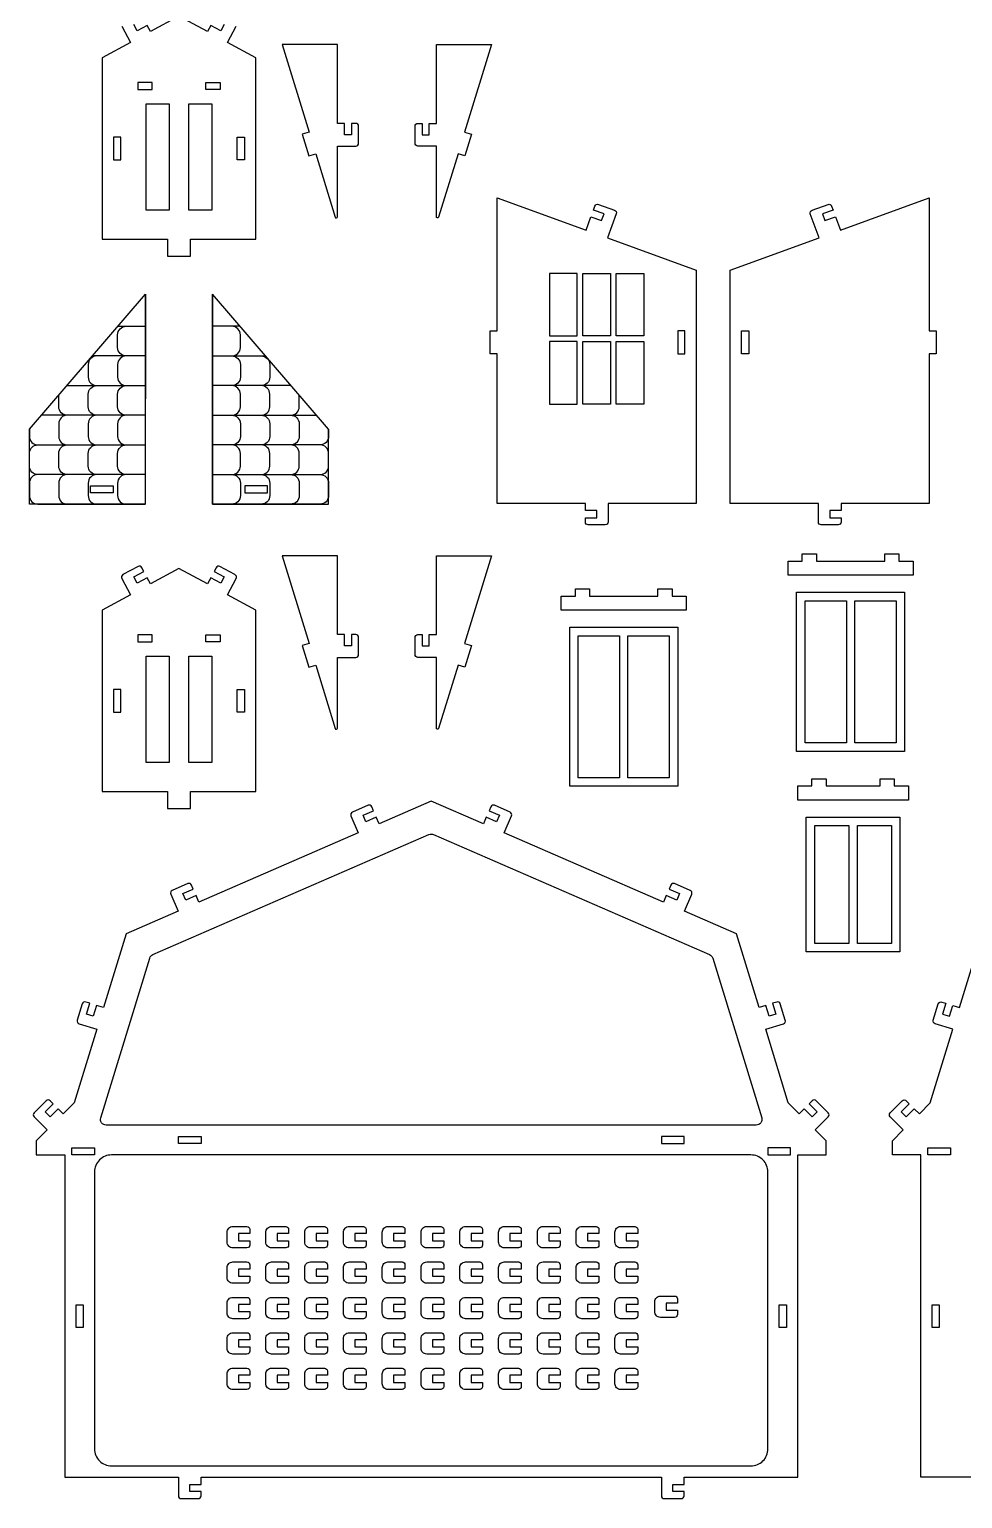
# Model space of a CAD drawing. Extents: x -353 to 808, y 1569 to 2547.
# Drawn here: x -353 to 41, y 1570 to 2191 of the extents above; entities that cross this region are included whole.
import ezdxf

# ---------------------------------------------------------------- set-up
doc = ezdxf.new("R2010")
doc.units = 0
doc.header["$MEASUREMENT"] = 0
doc.layers.add('LAYER1', color=18, linetype='CONTINUOUS')

msp = doc.modelspace()

# ---------------------------------------------------------------- linework, layer by layer
at = {"layer": 'LAYER1'}
for points in [[(-313.82, 2192.05), (-310.12, 2185.19), (-322.09, 2178.72), (-322.09, 2102.08), (-294.49, 2102.08), (-294.49, 2094.88), (-284.89, 2094.88), (-284.89, 2102.08), (-257.29, 2102.08), (-257.29, 2178.72), (-269.27, 2185.19), (-265.56, 2192.05, 0.414214)], [(-303.89, 2052.72), (-312.01, 2052.72, -0.414214), (-315.61, 2056.32), (-315.61, 2061.64, -0.414214), (-312.01, 2065.24), (-303.89, 2065.24)], [(-275.49, 2052.72), (-267.37, 2052.72, 0.414214), (-263.77, 2056.32), (-263.77, 2061.64, 0.414214), (-267.37, 2065.24), (-275.5, 2065.24)], [(-312.01, 2052.72), (-324.43, 2052.72, 0.414214), (-328.03, 2049.12), (-328.03, 2043.79, 0.414214), (-324.43, 2040.19), (-312.01, 2040.19)], [(-312.01, 2052.72), (-324.43, 2052.72, -0.112166), (-325.99, 2053.07)], [(-303.89, 2052.72), (-312.01, 2052.72, 0.414214), (-315.61, 2049.12), (-315.61, 2043.79, 0.414214), (-312.01, 2040.19), (-303.89, 2040.19)], [(-275.49, 2052.72), (-267.37, 2052.72, -0.414214), (-263.77, 2049.12), (-263.77, 2043.79, -0.414214), (-267.37, 2040.19), (-275.49, 2040.19)], [(-267.37, 2052.72), (-254.95, 2052.72, 0.112166), (-253.4, 2053.07)], [(-267.37, 2052.72), (-254.95, 2052.72, -0.414214), (-251.35, 2049.12), (-251.35, 2043.79, -0.414214), (-254.95, 2040.19), (-267.37, 2040.19)], [(-324.43, 2027.67), (-336.85, 2027.67, -0.414214), (-340.45, 2031.27), (-340.45, 2036.21)], [(-337.04, 2040.19, -0.013073), (-336.85, 2040.19), (-324.43, 2040.19)], [(-337.03, 2040.2, 0.012511), (-336.85, 2040.19), (-324.43, 2040.19)], [(-312.01, 2027.67), (-324.43, 2027.67, -0.414214), (-328.03, 2031.27), (-328.03, 2036.59, -0.414214), (-324.43, 2040.19), (-312.01, 2040.19)], [(-303.9, 2027.67), (-312.01, 2027.67, -0.414214), (-315.61, 2031.27), (-315.61, 2036.59, -0.414214), (-312.01, 2040.19), (-303.89, 2040.19)], [(-275.49, 2027.67), (-267.37, 2027.67, 0.414214), (-263.77, 2031.27), (-263.77, 2036.59, 0.414214), (-267.37, 2040.19), (-275.49, 2040.19)], [(-267.37, 2027.67), (-254.95, 2027.67, 0.414214), (-251.35, 2031.27), (-251.35, 2036.59, 0.414214), (-254.95, 2040.19), (-267.37, 2040.19)], [(-242.35, 2040.2, -0.012511), (-242.53, 2040.19), (-254.95, 2040.19)], [(-242.34, 2040.19, 0.013073), (-242.53, 2040.19), (-254.95, 2040.19)], [(-254.95, 2027.67), (-242.53, 2027.67, 0.414214), (-238.93, 2031.27), (-238.93, 2036.21)], [(-324.43, 2027.67), (-336.85, 2027.67, 0.414214), (-340.45, 2024.07), (-340.45, 2018.75, 0.414214), (-336.85, 2015.15), (-324.43, 2015.15)], [(-312.01, 2027.67), (-324.43, 2027.67, 0.414214), (-328.03, 2024.07), (-328.03, 2018.75, 0.414214), (-324.43, 2015.15), (-312.01, 2015.15)], [(-303.9, 2027.67), (-312.01, 2027.67, 0.414214), (-315.61, 2024.07), (-315.61, 2018.75, 0.414214), (-312.01, 2015.15), (-303.9, 2015.15)], [(-275.49, 2027.67), (-267.37, 2027.67, -0.414214), (-263.77, 2024.07), (-263.77, 2018.75, -0.414214), (-267.37, 2015.15), (-275.48, 2015.15)], [(-267.37, 2027.67), (-254.95, 2027.67, -0.414214), (-251.35, 2024.07), (-251.35, 2018.75, -0.414214), (-254.95, 2015.15), (-267.37, 2015.15)], [(-254.95, 2027.67), (-242.53, 2027.67, -0.414214), (-238.93, 2024.07), (-238.93, 2018.75, -0.414214), (-242.53, 2015.15), (-254.95, 2015.15)], [(-352.87, 2021.74), (-352.87, 2018.75, 0.414214), (-349.27, 2015.15), (-336.85, 2015.15)], [(-226.51, 2021.74), (-226.51, 2018.75, -0.414214), (-230.11, 2015.15), (-242.53, 2015.15)], [(-336.85, 2002.62), (-349.27, 2002.62, -0.414214), (-352.87, 2006.22), (-352.87, 2011.55, -0.414214), (-349.27, 2015.15), (-336.85, 2015.15)], [(-335.28, 2002.62), (-336.85, 2002.62, -0.414214), (-340.45, 2006.22), (-340.45, 2011.55, -0.414214), (-336.85, 2015.15), (-324.43, 2015.15)], [(-312.01, 2002.62), (-324.43, 2002.62, -0.414214), (-328.03, 2006.22), (-328.03, 2011.55, -0.414214), (-324.43, 2015.15), (-312.01, 2015.15)], [(-303.9, 2002.62), (-312.01, 2002.62, -0.414214), (-315.61, 2006.22), (-315.61, 2011.55, -0.414214), (-312.01, 2015.15), (-303.9, 2015.15)], [(-275.48, 2002.62), (-267.37, 2002.62, 0.414214), (-263.77, 2006.22), (-263.77, 2011.55, 0.414214), (-267.37, 2015.15), (-275.48, 2015.15)], [(-267.37, 2002.62), (-254.95, 2002.62, 0.414214), (-251.35, 2006.22), (-251.35, 2011.55, 0.414214), (-254.95, 2015.15), (-267.37, 2015.15)], [(-244.11, 2002.62), (-242.53, 2002.62, 0.414214), (-238.93, 2006.22), (-238.93, 2011.55, 0.414214), (-242.53, 2015.15), (-254.95, 2015.15)], [(-242.53, 2002.62), (-230.11, 2002.62, 0.414214), (-226.51, 2006.22), (-226.51, 2011.55, 0.414214), (-230.11, 2015.15), (-242.53, 2015.15)], [(-336.85, 2002.62), (-349.27, 2002.62, 0.414214), (-352.87, 1999.02), (-352.87, 1993.7, 0.414214), (-349.27, 1990.1), (-336.85, 1990.1)], [(-324.43, 2002.62), (-336.85, 2002.62, 0.414214), (-340.45, 1999.02), (-340.45, 1993.7, 0.414214), (-336.85, 1990.1), (-324.43, 1990.1)], [(-312.01, 2002.62), (-324.43, 2002.62, 0.414214), (-328.03, 1999.02), (-328.03, 1993.7, 0.414214), (-324.43, 1990.1), (-312.01, 1990.1)], [(-303.9, 2002.62), (-312.01, 2002.62, 0.414214), (-315.61, 1999.02), (-315.61, 1993.7, 0.414214), (-312.01, 1990.1), (-303.91, 1990.1)], [(-275.48, 2002.62), (-267.37, 2002.62, -0.414214), (-263.77, 1999.02), (-263.77, 1993.7, -0.414214), (-267.37, 1990.1), (-275.48, 1990.1)], [(-267.37, 2002.62), (-254.95, 2002.62, -0.414214), (-251.35, 1999.02), (-251.35, 1993.7, -0.414214), (-254.95, 1990.1), (-267.37, 1990.1)], [(-254.95, 2002.62), (-242.53, 2002.62, -0.414214), (-238.93, 1999.02), (-238.93, 1993.7, -0.414214), (-242.53, 1990.1), (-254.95, 1990.1)], [(-242.53, 2002.62), (-230.11, 2002.62, -0.414214), (-226.51, 1999.02), (-226.51, 1993.7, -0.414214), (-230.11, 1990.1), (-242.53, 1990.1)], [(71.6, 1578.97), (23.6, 1578.97), (23.6, 1715.17), (11.6, 1715.17), (11.6, 1721.17), (16.2, 1725.77), (10.69, 1731.28, -0.414214), (10.69, 1732.98), (15.78, 1738.07, -0.414214), (17.48, 1738.07), (18.75, 1736.8), (15.36, 1733.41), (17.48, 1731.28), (20.87, 1734.68), (22.99, 1732.56), (27.59, 1737.16), (37.14, 1768.29), (29.68, 1770.58, -0.414214), (28.89, 1772.08), (31, 1778.96, -0.414214), (32.5, 1779.76), (34.22, 1779.23), (32.81, 1774.64), (35.68, 1773.76), (37.08, 1778.35), (39.95, 1777.47), (49.5, 1808.61)]]:
    msp.add_lwpolyline(points, format="xyb", dxfattribs=at)
for points in [[(-270.64, 2192.75), (-272.07, 2190.11), (-276.29, 2192.39), (-277.72, 2189.75), (-289.69, 2196.23), (-301.67, 2189.75), (-303.09, 2192.39), (-307.32, 2190.11), (-308.74, 2192.75)], [(-303.89, 1990.1), (-352.87, 1990.1), (-352.87, 2021.74), (-303.89, 2078.83), (-303.91, 1990.09)], [(-303.89, 1990.09), (-303.89, 2078.83)], [(-275.5, 1990.09), (-275.5, 2078.83)], [(-275.5, 1990.1), (-226.51, 1990.1), (-226.51, 2021.74), (-275.5, 2078.83), (-275.48, 1990.09)], [(-315.55, 2065.24), (-312.01, 2065.24)], [(-263.84, 2065.24), (-267.37, 2065.24)], [(-324.43, 2052.72), (-326.29, 2052.72)], [(-324.43, 2052.72), (-326.29, 2052.72)], [(-254.95, 2052.72), (-253.09, 2052.72)], [(-254.95, 2052.72), (-253.09, 2052.72)], [(-337.04, 2040.19), (-336.85, 2040.19)], [(-337.04, 2040.19), (-336.85, 2040.19)], [(-242.35, 2040.19), (-242.53, 2040.19)], [(-242.35, 2040.19), (-242.53, 2040.19)], [(-336.85, 2027.67), (-347.78, 2027.67)], [(-336.85, 2027.67), (-347.78, 2027.67)], [(-242.53, 2027.67), (-231.6, 2027.67)], [(-242.53, 2027.67), (-231.6, 2027.67)]]:
    msp.add_lwpolyline(points, dxfattribs=at)
for points in [[(-246.09, 2184.24), (-234.75, 2147.27), (-237.62, 2146.39), (-234.81, 2137.21), (-231.94, 2138.09), (-223.75, 2111.36, 0.861326), (-222.81, 2111.5), (-222.81, 2141.38), (-215.01, 2141.38, 0.414214), (-213.81, 2142.58), (-213.81, 2149.78, 0.414214), (-215.01, 2150.98), (-216.81, 2150.98), (-216.81, 2146.18), (-219.81, 2146.18), (-219.81, 2150.98), (-222.81, 2150.98), (-222.81, 2184.24)], [(-157.7, 2184.24), (-169.04, 2147.27), (-166.17, 2146.39), (-168.98, 2137.21), (-171.85, 2138.09), (-180.05, 2111.36, -0.861326), (-180.98, 2111.5), (-180.98, 2141.38), (-188.78, 2141.38, -0.414214), (-189.98, 2142.58), (-189.98, 2149.78, -0.414214), (-188.78, 2150.98), (-186.98, 2150.98), (-186.98, 2146.18), (-183.98, 2146.18), (-183.98, 2150.98), (-180.98, 2150.98), (-180.98, 2184.24)], [(-118.06, 1990.36), (-155.26, 1990.36), (-155.26, 2053.66), (-158.26, 2053.66), (-158.26, 2063.26), (-155.26, 2063.26), (-155.26, 2119.54), (-117.77, 2105.89), (-115.72, 2111.53), (-111.2, 2109.89), (-110.18, 2112.71), (-114.69, 2114.35), (-114.07, 2116.04, -0.414214), (-112.54, 2116.76), (-105.77, 2114.3, -0.414214), (-105.05, 2112.76), (-108.75, 2102.61), (-71.26, 2088.97), (-71.26, 1990.36), (-108.46, 1990.36), (-108.46, 1982.56, -0.414214), (-109.66, 1981.36), (-116.86, 1981.36, -0.414214), (-118.06, 1982.56), (-118.06, 1984.36), (-113.26, 1984.36), (-113.26, 1987.36), (-118.06, 1987.36)], [(-10.06, 1990.36), (-10.06, 1987.36), (-14.86, 1987.36), (-14.86, 1984.36), (-10.06, 1984.36), (-10.06, 1982.56, -0.414214), (-11.26, 1981.36), (-18.46, 1981.36, -0.414214), (-19.66, 1982.56), (-19.66, 1990.36), (-56.86, 1990.36), (-56.86, 2088.97), (-19.37, 2102.61), (-23.06, 2112.76, -0.414214), (-22.34, 2114.3), (-15.58, 2116.76, -0.414214), (-14.04, 2116.04), (-13.42, 2114.35), (-17.93, 2112.71), (-16.91, 2109.89), (-12.4, 2111.53), (-10.35, 2105.89), (27.14, 2119.54), (27.14, 2063.26), (30.14, 2063.26), (30.14, 2053.66), (27.14, 2053.66), (27.14, 1990.36)], [(-246.09, 1968.24), (-234.75, 1931.27), (-237.62, 1930.39), (-234.81, 1921.21), (-231.94, 1922.09), (-223.75, 1895.36, 0.861326), (-222.81, 1895.5), (-222.81, 1925.38), (-215.01, 1925.38, 0.414214), (-213.81, 1926.58), (-213.81, 1933.78, 0.414214), (-215.01, 1934.98), (-216.81, 1934.98), (-216.81, 1930.18), (-219.81, 1930.18), (-219.81, 1934.98), (-222.81, 1934.98), (-222.81, 1968.24)], [(-157.7, 1968.24), (-169.04, 1931.27), (-166.17, 1930.39), (-168.98, 1921.21), (-171.85, 1922.09), (-180.05, 1895.36, -0.861326), (-180.98, 1895.5), (-180.98, 1925.38), (-188.78, 1925.38, -0.414214), (-189.98, 1926.58), (-189.98, 1933.78, -0.414214), (-188.78, 1934.98), (-186.98, 1934.98), (-186.98, 1930.18), (-183.98, 1930.18), (-183.98, 1934.98), (-180.98, 1934.98), (-180.98, 1968.24)], [(-277.72, 1956.4), (-289.69, 1962.87), (-301.67, 1956.4), (-303.09, 1959.03), (-307.32, 1956.75), (-308.74, 1959.39), (-304.52, 1961.67), (-305.37, 1963.26, 0.414214), (-307, 1963.74), (-313.34, 1960.32, 0.414214), (-313.82, 1958.7), (-310.12, 1951.83), (-322.09, 1945.36), (-322.09, 1868.72), (-294.49, 1868.72), (-294.49, 1861.52), (-284.89, 1861.52), (-284.89, 1868.72), (-257.29, 1868.72), (-257.29, 1945.36), (-269.27, 1951.83), (-265.56, 1958.7, 0.414214), (-266.05, 1960.32), (-272.38, 1963.74, 0.414214), (-274.01, 1963.26), (-274.87, 1961.67), (-270.64, 1959.39), (-272.07, 1956.75), (-276.29, 1959.03), (-277.72, 1956.4)], [(-337.96, 1578.97), (-289.96, 1578.97), (-289.96, 1571.17, 0.414214), (-288.76, 1569.97), (-281.56, 1569.97, 0.414214), (-280.36, 1571.17), (-280.36, 1572.97), (-285.16, 1572.97), (-285.16, 1575.97), (-280.36, 1575.97), (-280.36, 1578.97), (-85.96, 1578.97), (-85.96, 1571.17, 0.414214), (-84.76, 1569.97), (-77.56, 1569.97, 0.414214), (-76.36, 1571.17), (-76.36, 1572.97), (-81.16, 1572.97), (-81.16, 1575.97), (-76.36, 1575.97), (-76.36, 1578.97), (-28.36, 1578.97), (-28.36, 1715.17), (-16.36, 1715.17), (-16.36, 1721.17), (-20.96, 1725.77), (-15.45, 1731.28, 0.414214), (-15.45, 1732.98), (-20.54, 1738.07, 0.414214), (-22.23, 1738.07), (-23.51, 1736.8), (-20.11, 1733.41), (-22.23, 1731.28), (-25.63, 1734.68), (-27.75, 1732.56), (-32.35, 1737.16), (-41.9, 1768.29), (-34.44, 1770.58, 0.414214), (-33.64, 1772.08), (-35.75, 1778.96, 0.414214), (-37.25, 1779.76), (-38.97, 1779.23), (-37.57, 1774.64), (-40.44, 1773.76), (-41.84, 1778.35), (-44.71, 1777.47), (-54.26, 1808.61), (-76.26, 1818.18), (-73.15, 1825.33, 0.414214), (-73.77, 1826.91), (-80.38, 1829.78, 0.414214), (-81.96, 1829.16), (-82.67, 1827.51), (-78.27, 1825.6), (-79.47, 1822.85), (-83.87, 1824.76), (-85.07, 1822.01), (-152.35, 1851.27), (-149.24, 1858.42, 0.414214), (-149.86, 1860), (-156.46, 1862.88, 0.414214), (-158.04, 1862.25), (-158.76, 1860.6), (-154.36, 1858.69), (-155.55, 1855.94), (-159.95, 1857.85), (-161.15, 1855.1), (-183.16, 1864.67), (-205.17, 1855.1), (-206.36, 1857.85), (-210.77, 1855.94), (-211.96, 1858.69), (-207.56, 1860.6), (-208.28, 1862.25, 0.414214), (-209.86, 1862.88), (-216.46, 1860, 0.414214), (-217.08, 1858.42), (-213.97, 1851.27), (-281.25, 1822.01), (-282.45, 1824.76), (-286.85, 1822.85), (-288.05, 1825.6), (-283.65, 1827.51), (-284.36, 1829.16, 0.414214), (-285.94, 1829.78), (-292.55, 1826.91, 0.414214), (-293.17, 1825.33), (-290.06, 1818.18), (-312.06, 1808.61), (-321.61, 1777.47), (-324.48, 1778.35), (-325.88, 1773.76), (-328.75, 1774.64), (-327.35, 1779.23), (-329.07, 1779.76, 0.414214), (-330.57, 1778.96), (-332.68, 1772.08, 0.414214), (-331.88, 1770.58), (-324.42, 1768.29), (-333.97, 1737.16), (-338.57, 1732.56), (-340.69, 1734.68), (-344.08, 1731.28), (-346.21, 1733.41), (-342.81, 1736.8), (-344.08, 1738.07, 0.414214), (-345.78, 1738.07), (-350.87, 1732.98, 0.414214), (-350.87, 1731.28), (-345.36, 1725.77), (-349.96, 1721.17), (-349.96, 1715.17), (-337.96, 1715.17)], [(-45.9, 1727.77), (-320.42, 1727.77, -0.504278), (-322.72, 1730.87), (-302.04, 1798.31, -0.219181), (-300.71, 1799.81), (-184.12, 1850.52, -0.208056), (-182.2, 1850.52), (-65.61, 1799.81, -0.219181), (-64.28, 1798.31), (-43.6, 1730.87, -0.504278)], [(-48.16, 1715.17), (-318.16, 1715.17, 0.414214), (-325.36, 1707.97), (-325.36, 1590.97, 0.414214), (-318.16, 1583.77), (-48.16, 1583.77, 0.414214), (-40.96, 1590.97), (-40.96, 1707.97, 0.414214)], [(-260.97, 1675.91), (-266.97, 1675.91, -0.414214), (-269.37, 1678.31), (-269.37, 1682.51, -0.414214), (-266.97, 1684.91), (-260.97, 1684.91, -0.414214), (-259.77, 1683.71), (-259.77, 1681.91), (-264.57, 1681.91), (-264.57, 1678.91), (-259.77, 1678.91), (-259.77, 1677.11, -0.414214)], [(-244.59, 1675.91), (-250.59, 1675.91, -0.414214), (-252.99, 1678.31), (-252.99, 1682.51, -0.414214), (-250.59, 1684.91), (-244.59, 1684.91, -0.414214), (-243.39, 1683.71), (-243.39, 1681.91), (-248.19, 1681.91), (-248.19, 1678.91), (-243.39, 1678.91), (-243.39, 1677.11, -0.414214)], [(-228.21, 1675.91), (-234.21, 1675.91, -0.414214), (-236.61, 1678.31), (-236.61, 1682.51, -0.414214), (-234.21, 1684.91), (-228.21, 1684.91, -0.414214), (-227.01, 1683.71), (-227.01, 1681.91), (-231.81, 1681.91), (-231.81, 1678.91), (-227.01, 1678.91), (-227.01, 1677.11, -0.414214)], [(-211.83, 1675.91), (-217.83, 1675.91, -0.414214), (-220.23, 1678.31), (-220.23, 1682.51, -0.414214), (-217.83, 1684.91), (-211.83, 1684.91, -0.414214), (-210.63, 1683.71), (-210.63, 1681.91), (-215.43, 1681.91), (-215.43, 1678.91), (-210.63, 1678.91), (-210.63, 1677.11, -0.414214)], [(-195.45, 1675.91), (-201.45, 1675.91, -0.414214), (-203.85, 1678.31), (-203.85, 1682.51, -0.414214), (-201.45, 1684.91), (-195.45, 1684.91, -0.414214), (-194.25, 1683.71), (-194.25, 1681.91), (-199.05, 1681.91), (-199.05, 1678.91), (-194.25, 1678.91), (-194.25, 1677.11, -0.414214)], [(-179.07, 1675.91), (-185.07, 1675.91, -0.414214), (-187.47, 1678.31), (-187.47, 1682.51, -0.414214), (-185.07, 1684.91), (-179.07, 1684.91, -0.414214), (-177.87, 1683.71), (-177.87, 1681.91), (-182.67, 1681.91), (-182.67, 1678.91), (-177.87, 1678.91), (-177.87, 1677.11, -0.414214)], [(-162.69, 1675.91), (-168.69, 1675.91, -0.414214), (-171.09, 1678.31), (-171.09, 1682.51, -0.414214), (-168.69, 1684.91), (-162.69, 1684.91, -0.414214), (-161.49, 1683.71), (-161.49, 1681.91), (-166.29, 1681.91), (-166.29, 1678.91), (-161.49, 1678.91), (-161.49, 1677.11, -0.414214)], [(-146.31, 1675.91), (-152.31, 1675.91, -0.414214), (-154.71, 1678.31), (-154.71, 1682.51, -0.414214), (-152.31, 1684.91), (-146.31, 1684.91, -0.414214), (-145.11, 1683.71), (-145.11, 1681.91), (-149.91, 1681.91), (-149.91, 1678.91), (-145.11, 1678.91), (-145.11, 1677.11, -0.414214)], [(-129.93, 1675.91), (-135.93, 1675.91, -0.414214), (-138.33, 1678.31), (-138.33, 1682.51, -0.414214), (-135.93, 1684.91), (-129.93, 1684.91, -0.414214), (-128.73, 1683.71), (-128.73, 1681.91), (-133.53, 1681.91), (-133.53, 1678.91), (-128.73, 1678.91), (-128.73, 1677.11, -0.414214)], [(-113.55, 1675.91), (-119.55, 1675.91, -0.414214), (-121.95, 1678.31), (-121.95, 1682.51, -0.414214), (-119.55, 1684.91), (-113.55, 1684.91, -0.414214), (-112.35, 1683.71), (-112.35, 1681.91), (-117.15, 1681.91), (-117.15, 1678.91), (-112.35, 1678.91), (-112.35, 1677.11, -0.414214)], [(-97.17, 1675.91), (-103.17, 1675.91, -0.414214), (-105.57, 1678.31), (-105.57, 1682.51, -0.414214), (-103.17, 1684.91), (-97.17, 1684.91, -0.414214), (-95.97, 1683.71), (-95.97, 1681.91), (-100.77, 1681.91), (-100.77, 1678.91), (-95.97, 1678.91), (-95.97, 1677.11, -0.414214)], [(-260.97, 1660.95), (-266.97, 1660.95, -0.414214), (-269.37, 1663.35), (-269.37, 1667.55, -0.414214), (-266.97, 1669.95), (-260.97, 1669.95, -0.414214), (-259.77, 1668.75), (-259.77, 1666.95), (-264.57, 1666.95), (-264.57, 1663.95), (-259.77, 1663.95), (-259.77, 1662.15, -0.414214)], [(-244.59, 1660.95), (-250.59, 1660.95, -0.414214), (-252.99, 1663.35), (-252.99, 1667.55, -0.414214), (-250.59, 1669.95), (-244.59, 1669.95, -0.414214), (-243.39, 1668.75), (-243.39, 1666.95), (-248.19, 1666.95), (-248.19, 1663.95), (-243.39, 1663.95), (-243.39, 1662.15, -0.414214)], [(-228.21, 1660.95), (-234.21, 1660.95, -0.414214), (-236.61, 1663.35), (-236.61, 1667.55, -0.414214), (-234.21, 1669.95), (-228.21, 1669.95, -0.414214), (-227.01, 1668.75), (-227.01, 1666.95), (-231.81, 1666.95), (-231.81, 1663.95), (-227.01, 1663.95), (-227.01, 1662.15, -0.414214)], [(-211.83, 1660.95), (-217.83, 1660.95, -0.414214), (-220.23, 1663.35), (-220.23, 1667.55, -0.414214), (-217.83, 1669.95), (-211.83, 1669.95, -0.414214), (-210.63, 1668.75), (-210.63, 1666.95), (-215.43, 1666.95), (-215.43, 1663.95), (-210.63, 1663.95), (-210.63, 1662.15, -0.414214)], [(-195.45, 1660.95), (-201.45, 1660.95, -0.414214), (-203.85, 1663.35), (-203.85, 1667.55, -0.414214), (-201.45, 1669.95), (-195.45, 1669.95, -0.414214), (-194.25, 1668.75), (-194.25, 1666.95), (-199.05, 1666.95), (-199.05, 1663.95), (-194.25, 1663.95), (-194.25, 1662.15, -0.414214)], [(-179.07, 1660.95), (-185.07, 1660.95, -0.414214), (-187.47, 1663.35), (-187.47, 1667.55, -0.414214), (-185.07, 1669.95), (-179.07, 1669.95, -0.414214), (-177.87, 1668.75), (-177.87, 1666.95), (-182.67, 1666.95), (-182.67, 1663.95), (-177.87, 1663.95), (-177.87, 1662.15, -0.414214)], [(-162.69, 1660.95), (-168.69, 1660.95, -0.414214), (-171.09, 1663.35), (-171.09, 1667.55, -0.414214), (-168.69, 1669.95), (-162.69, 1669.95, -0.414214), (-161.49, 1668.75), (-161.49, 1666.95), (-166.29, 1666.95), (-166.29, 1663.95), (-161.49, 1663.95), (-161.49, 1662.15, -0.414214)], [(-146.31, 1660.95), (-152.31, 1660.95, -0.414214), (-154.71, 1663.35), (-154.71, 1667.55, -0.414214), (-152.31, 1669.95), (-146.31, 1669.95, -0.414214), (-145.11, 1668.75), (-145.11, 1666.95), (-149.91, 1666.95), (-149.91, 1663.95), (-145.11, 1663.95), (-145.11, 1662.15, -0.414214)], [(-129.93, 1660.95), (-135.93, 1660.95, -0.414214), (-138.33, 1663.35), (-138.33, 1667.55, -0.414214), (-135.93, 1669.95), (-129.93, 1669.95, -0.414214), (-128.73, 1668.75), (-128.73, 1666.95), (-133.53, 1666.95), (-133.53, 1663.95), (-128.73, 1663.95), (-128.73, 1662.15, -0.414214)], [(-113.55, 1660.95), (-119.55, 1660.95, -0.414214), (-121.95, 1663.35), (-121.95, 1667.55, -0.414214), (-119.55, 1669.95), (-113.55, 1669.95, -0.414214), (-112.35, 1668.75), (-112.35, 1666.95), (-117.15, 1666.95), (-117.15, 1663.95), (-112.35, 1663.95), (-112.35, 1662.15, -0.414214)], [(-97.17, 1660.95), (-103.17, 1660.95, -0.414214), (-105.57, 1663.35), (-105.57, 1667.55, -0.414214), (-103.17, 1669.95), (-97.17, 1669.95, -0.414214), (-95.97, 1668.75), (-95.97, 1666.95), (-100.77, 1666.95), (-100.77, 1663.95), (-95.97, 1663.95), (-95.97, 1662.15, -0.414214)], [(-260.97, 1645.99), (-266.97, 1645.99, -0.414214), (-269.37, 1648.39), (-269.37, 1652.59, -0.414214), (-266.97, 1654.99), (-260.97, 1654.99, -0.414214), (-259.77, 1653.79), (-259.77, 1651.99), (-264.57, 1651.99), (-264.57, 1648.99), (-259.77, 1648.99), (-259.77, 1647.19, -0.414214)], [(-244.59, 1645.99), (-250.59, 1645.99, -0.414214), (-252.99, 1648.39), (-252.99, 1652.59, -0.414214), (-250.59, 1654.99), (-244.59, 1654.99, -0.414214), (-243.39, 1653.79), (-243.39, 1651.99), (-248.19, 1651.99), (-248.19, 1648.99), (-243.39, 1648.99), (-243.39, 1647.19, -0.414214)], [(-228.21, 1645.99), (-234.21, 1645.99, -0.414214), (-236.61, 1648.39), (-236.61, 1652.59, -0.414214), (-234.21, 1654.99), (-228.21, 1654.99, -0.414214), (-227.01, 1653.79), (-227.01, 1651.99), (-231.81, 1651.99), (-231.81, 1648.99), (-227.01, 1648.99), (-227.01, 1647.19, -0.414214)], [(-211.83, 1645.99), (-217.83, 1645.99, -0.414214), (-220.23, 1648.39), (-220.23, 1652.59, -0.414214), (-217.83, 1654.99), (-211.83, 1654.99, -0.414214), (-210.63, 1653.79), (-210.63, 1651.99), (-215.43, 1651.99), (-215.43, 1648.99), (-210.63, 1648.99), (-210.63, 1647.19, -0.414214)], [(-195.45, 1645.99), (-201.45, 1645.99, -0.414214), (-203.85, 1648.39), (-203.85, 1652.59, -0.414214), (-201.45, 1654.99), (-195.45, 1654.99, -0.414214), (-194.25, 1653.79), (-194.25, 1651.99), (-199.05, 1651.99), (-199.05, 1648.99), (-194.25, 1648.99), (-194.25, 1647.19, -0.414214)], [(-179.07, 1645.99), (-185.07, 1645.99, -0.414214), (-187.47, 1648.39), (-187.47, 1652.59, -0.414214), (-185.07, 1654.99), (-179.07, 1654.99, -0.414214), (-177.87, 1653.79), (-177.87, 1651.99), (-182.67, 1651.99), (-182.67, 1648.99), (-177.87, 1648.99), (-177.87, 1647.19, -0.414214)], [(-162.69, 1645.99), (-168.69, 1645.99, -0.414214), (-171.09, 1648.39), (-171.09, 1652.59, -0.414214), (-168.69, 1654.99), (-162.69, 1654.99, -0.414214), (-161.49, 1653.79), (-161.49, 1651.99), (-166.29, 1651.99), (-166.29, 1648.99), (-161.49, 1648.99), (-161.49, 1647.19, -0.414214)], [(-146.31, 1645.99), (-152.31, 1645.99, -0.414214), (-154.71, 1648.39), (-154.71, 1652.59, -0.414214), (-152.31, 1654.99), (-146.31, 1654.99, -0.414214), (-145.11, 1653.79), (-145.11, 1651.99), (-149.91, 1651.99), (-149.91, 1648.99), (-145.11, 1648.99), (-145.11, 1647.19, -0.414214)], [(-129.93, 1645.99), (-135.93, 1645.99, -0.414214), (-138.33, 1648.39), (-138.33, 1652.59, -0.414214), (-135.93, 1654.99), (-129.93, 1654.99, -0.414214), (-128.73, 1653.79), (-128.73, 1651.99), (-133.53, 1651.99), (-133.53, 1648.99), (-128.73, 1648.99), (-128.73, 1647.19, -0.414214)], [(-113.55, 1645.99), (-119.55, 1645.99, -0.414214), (-121.95, 1648.39), (-121.95, 1652.59, -0.414214), (-119.55, 1654.99), (-113.55, 1654.99, -0.414214), (-112.35, 1653.79), (-112.35, 1651.99), (-117.15, 1651.99), (-117.15, 1648.99), (-112.35, 1648.99), (-112.35, 1647.19, -0.414214)], [(-97.17, 1645.99), (-103.17, 1645.99, -0.414214), (-105.57, 1648.39), (-105.57, 1652.59, -0.414214), (-103.17, 1654.99), (-97.17, 1654.99, -0.414214), (-95.97, 1653.79), (-95.97, 1651.99), (-100.77, 1651.99), (-100.77, 1648.99), (-95.97, 1648.99), (-95.97, 1647.19, -0.414214)], [(-80.37, 1646.54), (-86.37, 1646.54, -0.414214), (-88.77, 1648.94), (-88.77, 1653.14, -0.414214), (-86.37, 1655.54), (-80.37, 1655.54, -0.414214), (-79.17, 1654.34), (-79.17, 1652.54), (-83.97, 1652.54), (-83.97, 1649.54), (-79.17, 1649.54), (-79.17, 1647.74, -0.414214)], [(-260.97, 1631.03), (-266.97, 1631.03, -0.414214), (-269.37, 1633.43), (-269.37, 1637.63, -0.414214), (-266.97, 1640.03), (-260.97, 1640.03, -0.414214), (-259.77, 1638.83), (-259.77, 1637.03), (-264.57, 1637.03), (-264.57, 1634.03), (-259.77, 1634.03), (-259.77, 1632.23, -0.414214)], [(-244.59, 1631.03), (-250.59, 1631.03, -0.414214), (-252.99, 1633.43), (-252.99, 1637.63, -0.414214), (-250.59, 1640.03), (-244.59, 1640.03, -0.414214), (-243.39, 1638.83), (-243.39, 1637.03), (-248.19, 1637.03), (-248.19, 1634.03), (-243.39, 1634.03), (-243.39, 1632.23, -0.414214)], [(-228.21, 1631.03), (-234.21, 1631.03, -0.414214), (-236.61, 1633.43), (-236.61, 1637.63, -0.414214), (-234.21, 1640.03), (-228.21, 1640.03, -0.414214), (-227.01, 1638.83), (-227.01, 1637.03), (-231.81, 1637.03), (-231.81, 1634.03), (-227.01, 1634.03), (-227.01, 1632.23, -0.414214)], [(-211.83, 1631.03), (-217.83, 1631.03, -0.414214), (-220.23, 1633.43), (-220.23, 1637.63, -0.414214), (-217.83, 1640.03), (-211.83, 1640.03, -0.414214), (-210.63, 1638.83), (-210.63, 1637.03), (-215.43, 1637.03), (-215.43, 1634.03), (-210.63, 1634.03), (-210.63, 1632.23, -0.414214)], [(-195.45, 1631.03), (-201.45, 1631.03, -0.414214), (-203.85, 1633.43), (-203.85, 1637.63, -0.414214), (-201.45, 1640.03), (-195.45, 1640.03, -0.414214), (-194.25, 1638.83), (-194.25, 1637.03), (-199.05, 1637.03), (-199.05, 1634.03), (-194.25, 1634.03), (-194.25, 1632.23, -0.414214)], [(-179.07, 1631.03), (-185.07, 1631.03, -0.414214), (-187.47, 1633.43), (-187.47, 1637.63, -0.414214), (-185.07, 1640.03), (-179.07, 1640.03, -0.414214), (-177.87, 1638.83), (-177.87, 1637.03), (-182.67, 1637.03), (-182.67, 1634.03), (-177.87, 1634.03), (-177.87, 1632.23, -0.414214)], [(-162.69, 1631.03), (-168.69, 1631.03, -0.414214), (-171.09, 1633.43), (-171.09, 1637.63, -0.414214), (-168.69, 1640.03), (-162.69, 1640.03, -0.414214), (-161.49, 1638.83), (-161.49, 1637.03), (-166.29, 1637.03), (-166.29, 1634.03), (-161.49, 1634.03), (-161.49, 1632.23, -0.414214)], [(-146.31, 1631.03), (-152.31, 1631.03, -0.414214), (-154.71, 1633.43), (-154.71, 1637.63, -0.414214), (-152.31, 1640.03), (-146.31, 1640.03, -0.414214), (-145.11, 1638.83), (-145.11, 1637.03), (-149.91, 1637.03), (-149.91, 1634.03), (-145.11, 1634.03), (-145.11, 1632.23, -0.414214)], [(-129.93, 1631.03), (-135.93, 1631.03, -0.414214), (-138.33, 1633.43), (-138.33, 1637.63, -0.414214), (-135.93, 1640.03), (-129.93, 1640.03, -0.414214), (-128.73, 1638.83), (-128.73, 1637.03), (-133.53, 1637.03), (-133.53, 1634.03), (-128.73, 1634.03), (-128.73, 1632.23, -0.414214)], [(-113.55, 1631.03), (-119.55, 1631.03, -0.414214), (-121.95, 1633.43), (-121.95, 1637.63, -0.414214), (-119.55, 1640.03), (-113.55, 1640.03, -0.414214), (-112.35, 1638.83), (-112.35, 1637.03), (-117.15, 1637.03), (-117.15, 1634.03), (-112.35, 1634.03), (-112.35, 1632.23, -0.414214)], [(-97.17, 1631.03), (-103.17, 1631.03, -0.414214), (-105.57, 1633.43), (-105.57, 1637.63, -0.414214), (-103.17, 1640.03), (-97.17, 1640.03, -0.414214), (-95.97, 1638.83), (-95.97, 1637.03), (-100.77, 1637.03), (-100.77, 1634.03), (-95.97, 1634.03), (-95.97, 1632.23, -0.414214)], [(-260.97, 1616.07), (-266.97, 1616.07, -0.414214), (-269.37, 1618.47), (-269.37, 1622.67, -0.414214), (-266.97, 1625.07), (-260.97, 1625.07, -0.414214), (-259.77, 1623.87), (-259.77, 1622.07), (-264.57, 1622.07), (-264.57, 1619.07), (-259.77, 1619.07), (-259.77, 1617.27, -0.414214)], [(-244.59, 1616.07), (-250.59, 1616.07, -0.414214), (-252.99, 1618.47), (-252.99, 1622.67, -0.414214), (-250.59, 1625.07), (-244.59, 1625.07, -0.414214), (-243.39, 1623.87), (-243.39, 1622.07), (-248.19, 1622.07), (-248.19, 1619.07), (-243.39, 1619.07), (-243.39, 1617.27, -0.414214)], [(-228.21, 1616.07), (-234.21, 1616.07, -0.414214), (-236.61, 1618.47), (-236.61, 1622.67, -0.414214), (-234.21, 1625.07), (-228.21, 1625.07, -0.414214), (-227.01, 1623.87), (-227.01, 1622.07), (-231.81, 1622.07), (-231.81, 1619.07), (-227.01, 1619.07), (-227.01, 1617.27, -0.414214)], [(-211.83, 1616.07), (-217.83, 1616.07, -0.414214), (-220.23, 1618.47), (-220.23, 1622.67, -0.414214), (-217.83, 1625.07), (-211.83, 1625.07, -0.414214), (-210.63, 1623.87), (-210.63, 1622.07), (-215.43, 1622.07), (-215.43, 1619.07), (-210.63, 1619.07), (-210.63, 1617.27, -0.414214)], [(-195.45, 1616.07), (-201.45, 1616.07, -0.414214), (-203.85, 1618.47), (-203.85, 1622.67, -0.414214), (-201.45, 1625.07), (-195.45, 1625.07, -0.414214), (-194.25, 1623.87), (-194.25, 1622.07), (-199.05, 1622.07), (-199.05, 1619.07), (-194.25, 1619.07), (-194.25, 1617.27, -0.414214)], [(-179.07, 1616.07), (-185.07, 1616.07, -0.414214), (-187.47, 1618.47), (-187.47, 1622.67, -0.414214), (-185.07, 1625.07), (-179.07, 1625.07, -0.414214), (-177.87, 1623.87), (-177.87, 1622.07), (-182.67, 1622.07), (-182.67, 1619.07), (-177.87, 1619.07), (-177.87, 1617.27, -0.414214)], [(-162.69, 1616.07), (-168.69, 1616.07, -0.414214), (-171.09, 1618.47), (-171.09, 1622.67, -0.414214), (-168.69, 1625.07), (-162.69, 1625.07, -0.414214), (-161.49, 1623.87), (-161.49, 1622.07), (-166.29, 1622.07), (-166.29, 1619.07), (-161.49, 1619.07), (-161.49, 1617.27, -0.414214)], [(-146.31, 1616.07), (-152.31, 1616.07, -0.414214), (-154.71, 1618.47), (-154.71, 1622.67, -0.414214), (-152.31, 1625.07), (-146.31, 1625.07, -0.414214), (-145.11, 1623.87), (-145.11, 1622.07), (-149.91, 1622.07), (-149.91, 1619.07), (-145.11, 1619.07), (-145.11, 1617.27, -0.414214)], [(-129.93, 1616.07), (-135.93, 1616.07, -0.414214), (-138.33, 1618.47), (-138.33, 1622.67, -0.414214), (-135.93, 1625.07), (-129.93, 1625.07, -0.414214), (-128.73, 1623.87), (-128.73, 1622.07), (-133.53, 1622.07), (-133.53, 1619.07), (-128.73, 1619.07), (-128.73, 1617.27, -0.414214)], [(-113.55, 1616.07), (-119.55, 1616.07, -0.414214), (-121.95, 1618.47), (-121.95, 1622.67, -0.414214), (-119.55, 1625.07), (-113.55, 1625.07, -0.414214), (-112.35, 1623.87), (-112.35, 1622.07), (-117.15, 1622.07), (-117.15, 1619.07), (-112.35, 1619.07), (-112.35, 1617.27, -0.414214)], [(-97.17, 1616.07), (-103.17, 1616.07, -0.414214), (-105.57, 1618.47), (-105.57, 1622.67, -0.414214), (-103.17, 1625.07), (-97.17, 1625.07, -0.414214), (-95.97, 1623.87), (-95.97, 1622.07), (-100.77, 1622.07), (-100.77, 1619.07), (-95.97, 1619.07), (-95.97, 1617.27, -0.414214)]]:
    msp.add_lwpolyline(points, format="xyb", close=True, dxfattribs=at)
for points in [[(-307.09, 2165.3), (-301.09, 2165.3), (-301.09, 2168.3), (-307.09, 2168.3)], [(-272.29, 2165.3), (-278.29, 2165.3), (-278.29, 2168.3), (-272.29, 2168.3)], [(-293.89, 2114.3), (-303.49, 2114.3), (-303.49, 2159.3), (-293.89, 2159.3)], [(-275.89, 2114.3), (-285.49, 2114.3), (-285.49, 2159.3), (-275.89, 2159.3)], [(-314.29, 2145.2), (-317.29, 2145.2), (-317.29, 2135.6), (-314.29, 2135.6)], [(-265.09, 2145.2), (-262.09, 2145.2), (-262.09, 2135.6), (-265.09, 2135.6)], [(-121.51, 2087.56), (-133.21, 2087.56), (-133.21, 2061.16), (-121.51, 2061.16)], [(-107.41, 2061.16), (-119.11, 2061.16), (-119.11, 2087.56), (-107.41, 2087.56)], [(-105.01, 2087.56), (-93.31, 2087.56), (-93.31, 2061.16), (-105.01, 2061.16)], [(-76.06, 2063.26), (-79.06, 2063.26), (-79.06, 2053.66), (-76.06, 2053.66)], [(-52.06, 2063.26), (-49.06, 2063.26), (-49.06, 2053.66), (-52.06, 2053.66)], [(-121.51, 2058.76), (-133.21, 2058.76), (-133.21, 2032.36), (-121.51, 2032.36)], [(-107.41, 2032.36), (-119.11, 2032.36), (-119.11, 2058.76), (-107.41, 2058.76)], [(-105.01, 2058.76), (-93.31, 2058.76), (-93.31, 2032.36), (-105.01, 2032.36)], [(-327.1, 1994.9), (-327.1, 1997.9), (-317.5, 1997.9), (-317.5, 1994.9)], [(-252.29, 1994.9), (-252.29, 1997.9), (-261.89, 1997.9), (-261.89, 1994.9)], [(8.37, 1966.07), (8.37, 1969.07), (14.37, 1969.07), (14.37, 1966.07), (20.37, 1966.07), (20.37, 1960.07), (-32.43, 1960.07), (-32.43, 1966.07), (-26.43, 1966.07), (-26.43, 1969.07), (-20.43, 1969.07), (-20.43, 1966.07)], [(-87.46, 1951.29), (-87.46, 1954.29), (-81.46, 1954.29), (-81.46, 1951.29), (-75.46, 1951.29), (-75.46, 1945.29), (-128.26, 1945.29), (-128.26, 1951.29), (-122.26, 1951.29), (-122.26, 1954.29), (-116.26, 1954.29), (-116.26, 1951.29)], [(16.77, 1885.67), (-28.83, 1885.67), (-28.83, 1952.87), (16.77, 1952.87)], [(-7.83, 1889.27), (-25.23, 1889.27), (-25.23, 1949.27), (-7.83, 1949.27)], [(-4.23, 1949.27), (13.17, 1949.27), (13.17, 1889.27), (-4.23, 1889.27)], [(-79.06, 1870.89), (-124.66, 1870.89), (-124.66, 1938.09), (-79.06, 1938.09)], [(-307.09, 1931.94), (-301.09, 1931.94), (-301.09, 1934.94), (-307.09, 1934.94)], [(-272.29, 1931.94), (-278.29, 1931.94), (-278.29, 1934.94), (-272.29, 1934.94)], [(-103.66, 1874.49), (-121.06, 1874.49), (-121.06, 1934.49), (-103.66, 1934.49)], [(-100.06, 1934.49), (-82.66, 1934.49), (-82.66, 1874.49), (-100.06, 1874.49)], [(-293.89, 1880.94), (-303.49, 1880.94), (-303.49, 1925.94), (-293.89, 1925.94)], [(-275.89, 1880.94), (-285.49, 1880.94), (-285.49, 1925.94), (-275.89, 1925.94)], [(-314.29, 1911.84), (-317.29, 1911.84), (-317.29, 1902.24), (-314.29, 1902.24)], [(-265.09, 1911.84), (-262.09, 1911.84), (-262.09, 1902.24), (-265.09, 1902.24)], [(6.42, 1871.1), (6.42, 1874.1), (12.42, 1874.1), (12.42, 1871.1), (18.42, 1871.1), (18.42, 1865.1), (-28.38, 1865.1), (-28.38, 1871.1), (-22.38, 1871.1), (-22.38, 1874.1), (-16.38, 1874.1), (-16.38, 1871.1)], [(14.82, 1800.9), (-24.78, 1800.9), (-24.78, 1857.9), (14.82, 1857.9)], [(-6.78, 1804.5), (-21.18, 1804.5), (-21.18, 1854.3), (-6.78, 1854.3)], [(-3.18, 1854.3), (11.22, 1854.3), (11.22, 1804.5), (-3.18, 1804.5)], [(-289.96, 1719.97), (-289.96, 1722.97), (-280.36, 1722.97), (-280.36, 1719.97)], [(-76.36, 1719.97), (-76.36, 1722.97), (-85.96, 1722.97), (-85.96, 1719.97)], [(-334.96, 1715.17), (-334.96, 1718.17), (-325.36, 1718.17), (-325.36, 1715.17)], [(-31.36, 1715.17), (-31.36, 1718.17), (-40.96, 1718.17), (-40.96, 1715.17)], [(26.6, 1715.17), (26.6, 1718.17), (36.2, 1718.17), (36.2, 1715.17)], [(-333.16, 1651.87), (-330.16, 1651.87), (-330.16, 1642.27), (-333.16, 1642.27)], [(-36.16, 1651.87), (-33.16, 1651.87), (-33.16, 1642.27), (-36.16, 1642.27)], [(28.4, 1651.87), (31.4, 1651.87), (31.4, 1642.27), (28.4, 1642.27)]]:
    msp.add_lwpolyline(points, close=True, dxfattribs=at)

doc.saveas('drawing.dxf')
